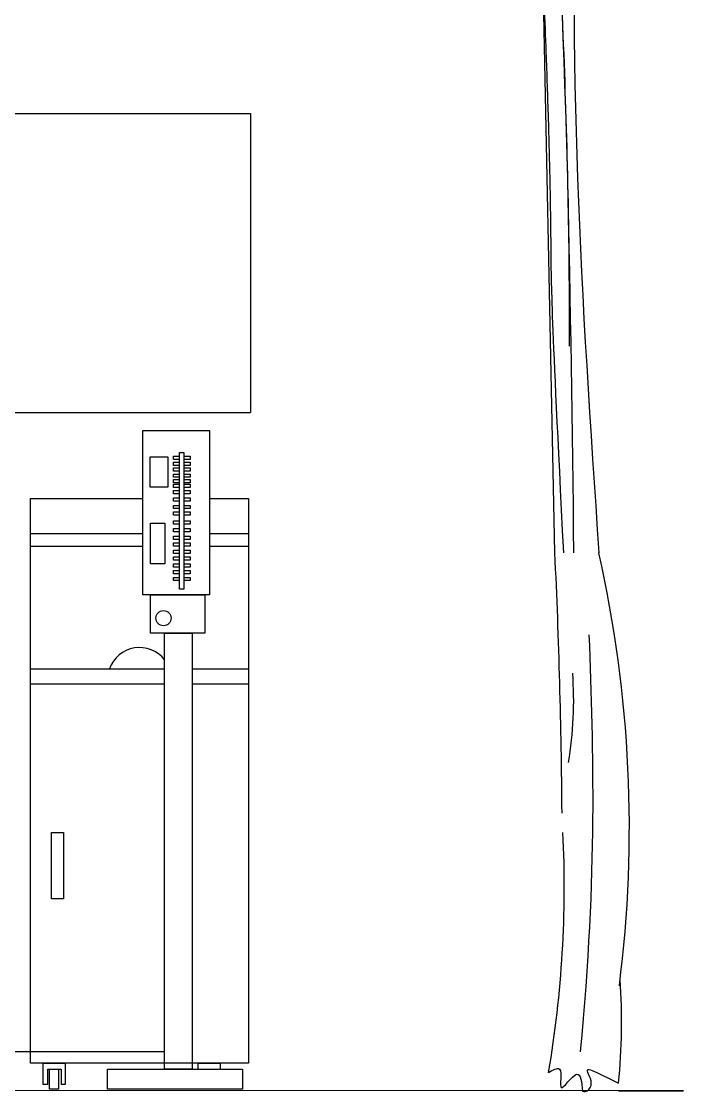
# Model space of a CAD drawing. Header units: inches. Extents: x -17070 to 527, y 504 to 2398.
# Drawn here: x -10372.687 to -10370.787, y 538.645 to 541.714 of the extents above; entities that cross this region are included whole.
import ezdxf

# ---------------------------------------------------------------- set-up
doc = ezdxf.new("R2010")
doc.units = ezdxf.units.IN
for name, color, linetype, lineweight in [('cur', 19, 'Continuous', 0), ('Layer1', 2, 'Continuous', 30), ('wall', 7, 'Continuous', 30)]:
    doc.layers.add(name, color=color, linetype=linetype, lineweight=lineweight)

msp = doc.modelspace()

# ---------------------------------------------------------------- linework, layer by layer
at = {"color": 250}
for p, q in [((-10373.39786, 541.44981), (-10372.03017, 541.44981)), ((-10373.39786, 541.44981), (-10372.03017, 541.44981)), ((-10373.39786, 541.44981), (-10372.03017, 541.44981)), ((-10373.39786, 541.44981), (-10372.03017, 541.44981)), ((-10372.03017, 541.44981), (-10372.03017, 540.59272)), ((-10372.03017, 541.44981), (-10372.03017, 540.59272)), ((-10372.03017, 541.44981), (-10372.03017, 540.59272)), ((-10372.66075, 540.24501), (-10372.33901, 540.24501)), ((-10372.14769, 540.24501), (-10372.03611, 540.24501)), ((-10372.66075, 540.20925), (-10372.33901, 540.20925)), ((-10372.14769, 540.20925), (-10372.03611, 540.20925)), ((-10372.66075, 539.85731), (-10372.27625, 539.85731)), ((-10372.19689, 539.85731), (-10372.03611, 539.85731)), ((-10372.66075, 539.8139), (-10372.27625, 539.8139)), ((-10372.19689, 539.8139), (-10372.03611, 539.8139))]:
    msp.add_line(p, q, dxfattribs=at)
at = {"color": 254}
for p, q in [((-10373.39786, 541.44981), (-10372.03017, 541.44981)), ((-10372.03017, 541.44981), (-10372.03017, 540.59272)), ((-10373.22882, 540.59272), (-10372.03017, 540.59272))]:
    msp.add_line(p, q, dxfattribs=at)
at = {"color": 137}
msp.add_line((-10372.27625, 538.75952), (-10375.53837, 538.75952), dxfattribs=at)
at = {"color": 250}
for points in [[(-10372.14769, 540.34538), (-10372.03611, 540.34538), (-10372.03611, 538.72663), (-10372.66075, 538.72663), (-10372.66075, 540.34538), (-10372.33901, 540.34538)], [(-10372.61154, 538.66495), (-10372.62482, 538.66495), (-10372.62482, 538.72663), (-10372.56153, 538.72663), (-10372.56153, 538.66495), (-10372.57304, 538.66495)], [(-10372.61154, 538.66495), (-10372.61154, 538.70929), (-10372.57304, 538.70929), (-10372.57304, 538.66495)], [(-10372.17992, 538.7093), (-10372.17992, 538.72663), (-10372.11663, 538.72663), (-10372.11663, 538.7093)], [(-10372.16664, 538.70929), (-10372.12813, 538.70929)], [(-10372.16219, 538.70929), (-10372.136, 538.70929)], [(-10372.136, 538.65238), (-10372.16219, 538.65238)]]:
    msp.add_lwpolyline(points, dxfattribs=at)
for points in [[(-10372.60105, 539.38774), (-10372.56621, 539.38774), (-10372.56621, 539.19771), (-10372.60105, 539.19771)], [(-10372.6071, 538.70929), (-10372.5809, 538.70929), (-10372.5809, 538.65238), (-10372.6071, 538.65238)]]:
    msp.add_lwpolyline(points, close=True, dxfattribs=at)
msp.add_arc((-10372.34843, 539.82693), 0.09143, 37.86063, 160.59028, dxfattribs=at)
at = {"layer": 'cur', "lineweight": -2, "ltscale": 0.5}
msp.add_line((-10371.15654, 540.19028), (-10371.23302, 543.9382), dxfattribs=at)
for centre, radius, start, end in [((-10389.55255, 539.31511), 18.41681, 0.398474, 2.723723), ((-10374.53692, 539.40179), 3.59395, 352.75508, 12.67356), ((-10372.17664, 539.76613), 1.07395, 350.50606, 4.20746), ((-10374.32794, 539.23388), 3.19824, 350.39463, 2.76702), ((-10372.72108, 538.84328), 1.75588, 354.3219, 4.00695)]:
    msp.add_arc(centre, radius, start, end, dxfattribs=at)
for points, knots in [([(-10371.15566, 543.97618), (-10371.16396, 543.82969), (-10371.17221, 543.72265), (-10371.18466, 543.54732), (-10371.18925, 543.47909), (-10371.20177, 543.27424), (-10371.20848, 543.13749), (-10371.21356, 542.95649), (-10371.2145, 542.91244), (-10371.21571, 542.8243), (-10371.21598, 542.78024), (-10371.21593, 542.6481), (-10371.21477, 542.56006), (-10371.21067, 542.374), (-10371.20756, 542.27601), (-10371.20067, 542.08574), (-10371.19695, 541.99344), (-10371.18949, 541.80901), (-10371.18575, 541.71687), (-10371.18001, 541.56174), (-10371.17783, 541.4987), (-10371.17436, 541.38458), (-10371.17298, 541.33347), (-10371.17093, 541.24237), (-10371.17018, 541.20237), (-10371.16899, 541.12234), (-10371.16854, 541.08231), (-10371.16758, 540.96433), (-10371.16742, 540.88635), (-10371.1322, 540.19028)], [12.8804979, 12.8804979, 12.8804979, 12.8804979, 138.8406446, 138.8406446, 219.0091044, 219.0091044, 379.3460239, 379.3460239, 430.8856938, 430.8856938, 482.4253637, 482.4253637, 585.5047036, 585.5047036, 700.4158988, 700.4158988, 808.8802573, 808.8802573, 917.3446158, 917.3446158, 991.6304513, 991.6304513, 1051.9053885, 1051.9053885, 1099.1112693, 1099.1112693, 1146.3171501, 1146.3171501, 1238.2023094, 1238.2023094, 1238.2023094, 1238.2023094]), ([(-10371.10539, 543.92473), (-10371.13256, 543.57494), (-10371.17896, 542.9596), (-10371.1502, 542.05673), (-10371.11911, 541.36836), (-10371.11556, 540.94543), (-10371.11538, 540.78261)], [19.0571695, 19.0571695, 19.0571695, 19.0571695, 509.8108073, 882.3391286, 1282.6319268, 1474.5973446, 1474.5973446, 1474.5973446, 1474.5973446]), ([(-10371.07726, 538.64638), (-10371.07492, 538.6454), (-10371.06549, 538.64404), (-10371.03987, 538.66737), (-10371.08183, 538.72272), (-10371.02664, 538.69493), (-10370.98926, 538.67658), (-10370.97382, 538.66956)], [317.1329435, 317.1329435, 317.1329435, 317.1329435, 321.1806934, 332.5665239, 353.7464053, 374.8779731, 390.5405002, 390.5405002, 390.5405002, 390.5405002])]:
    msp.add_open_spline(points, degree=3, knots=knots, dxfattribs=at)
for points in [[(-10371.10539, 543.92473), (-10371.04642, 543.02578), (-10371.08526, 542.33702), (-10371.03054, 540.19028)], [(-10371.19805, 543.60015), (-10371.20648, 543.02578), (-10371.16759, 542.33702), (-10371.103, 540.19028)], [(-10371.17454, 538.70022), (-10371.14352, 538.70948), (-10371.13859, 538.65655), (-10371.09422, 538.69471), (-10371.07726, 538.64638)]]:
    msp.add_spline(points, degree=3, dxfattribs=at)
msp.add_open_spline([(-10371.05882, 539.95458), (-10371.04708, 539.61652), (-10371.03434, 539.27848), (-10371.08415, 538.75952)], degree=3, dxfattribs=at)
at = {"layer": 'Layer1', "color": 137}
for points in [[(-10372.33901, 540.54042), (-10372.14769, 540.54042), (-10372.14769, 540.06977), (-10372.33901, 540.06977)], [(-10372.31825, 540.46535), (-10372.26727, 540.46535), (-10372.26727, 540.37826), (-10372.31825, 540.37826)], [(-10372.23369, 540.47748), (-10372.22149, 540.47748), (-10372.22149, 540.08604), (-10372.23369, 540.08604)], [(-10372.31691, 540.27509), (-10372.27532, 540.27509), (-10372.27532, 540.15853), (-10372.31691, 540.15853)], [(-10372.31658, 540.06977), (-10372.16146, 540.06977), (-10372.16146, 539.95989), (-10372.31658, 539.95989)], [(-10372.27625, 539.95989), (-10372.19689, 539.95989), (-10372.19689, 538.70923), (-10372.27625, 538.70923)], [(-10372.44049, 538.7093), (-10372.05252, 538.7093), (-10372.05252, 538.65238), (-10372.44049, 538.65238)]]:
    msp.add_lwpolyline(points, close=True, dxfattribs=at)
for points in [[(-10372.23369, 540.45812), (-10372.2511, 540.45812), (-10372.2511, 540.46745), (-10372.23369, 540.46745)], [(-10372.23369, 540.4405), (-10372.2511, 540.4405), (-10372.2511, 540.44983), (-10372.23369, 540.44983)], [(-10372.22149, 540.46745), (-10372.20307, 540.46745), (-10372.20307, 540.45812), (-10372.22149, 540.45812)], [(-10372.22149, 540.44983), (-10372.20307, 540.44983), (-10372.20307, 540.4405), (-10372.22149, 540.4405)], [(-10372.23369, 540.42402), (-10372.2511, 540.42402), (-10372.2511, 540.43335), (-10372.23369, 540.43335)], [(-10372.22149, 540.43335), (-10372.20307, 540.43335), (-10372.20307, 540.42402), (-10372.22149, 540.42402)], [(-10372.23369, 540.40656), (-10372.2511, 540.40656), (-10372.2511, 540.41588), (-10372.23369, 540.41588)], [(-10372.23369, 540.39109), (-10372.2511, 540.39109), (-10372.2511, 540.40042), (-10372.23369, 540.40042)], [(-10372.23369, 540.37763), (-10372.2511, 540.37763), (-10372.2511, 540.38696), (-10372.23369, 540.38696)], [(-10372.22149, 540.41588), (-10372.20307, 540.41588), (-10372.20307, 540.40656), (-10372.22149, 540.40656)], [(-10372.22149, 540.40042), (-10372.20307, 540.40042), (-10372.20307, 540.39109), (-10372.22149, 540.39109)], [(-10372.22149, 540.38696), (-10372.20307, 540.38696), (-10372.20307, 540.37763), (-10372.22149, 540.37763)], [(-10372.23369, 540.35926), (-10372.2511, 540.35926), (-10372.2511, 540.36858), (-10372.23369, 540.36858)], [(-10372.22149, 540.36858), (-10372.20307, 540.36858), (-10372.20307, 540.35926), (-10372.22149, 540.35926)], [(-10372.23369, 540.33823), (-10372.2511, 540.33823), (-10372.2511, 540.34755), (-10372.23369, 540.34755)], [(-10372.23369, 540.31673), (-10372.2511, 540.31673), (-10372.2511, 540.32606), (-10372.23369, 540.32606)], [(-10372.22149, 540.34755), (-10372.20307, 540.34755), (-10372.20307, 540.33823), (-10372.22149, 540.33823)], [(-10372.22149, 540.32606), (-10372.20307, 540.32606), (-10372.20307, 540.31673), (-10372.22149, 540.31673)], [(-10372.23369, 540.29804), (-10372.2511, 540.29804), (-10372.2511, 540.30736), (-10372.23369, 540.30736)], [(-10372.22149, 540.30736), (-10372.20307, 540.30736), (-10372.20307, 540.29804), (-10372.22149, 540.29804)], [(-10372.23369, 540.27243), (-10372.2511, 540.27243), (-10372.2511, 540.28176), (-10372.23369, 540.28176)], [(-10372.22149, 540.28176), (-10372.20307, 540.28176), (-10372.20307, 540.27243), (-10372.22149, 540.27243)], [(-10372.23369, 540.25013), (-10372.2511, 540.25013), (-10372.2511, 540.25945), (-10372.23369, 540.25945)], [(-10372.23369, 540.22846), (-10372.2511, 540.22846), (-10372.2511, 540.23778), (-10372.23369, 540.23778)], [(-10372.22149, 540.25945), (-10372.20307, 540.25945), (-10372.20307, 540.25013), (-10372.22149, 540.25013)], [(-10372.22149, 540.23778), (-10372.20307, 540.23778), (-10372.20307, 540.22846), (-10372.22149, 540.22846)], [(-10372.23369, 540.20903), (-10372.2511, 540.20903), (-10372.2511, 540.21836), (-10372.23369, 540.21836)], [(-10372.22149, 540.21836), (-10372.20307, 540.21836), (-10372.20307, 540.20903), (-10372.22149, 540.20903)], [(-10372.23369, 540.18811), (-10372.2511, 540.18811), (-10372.2511, 540.19743), (-10372.23369, 540.19743)], [(-10372.23369, 540.16942), (-10372.2511, 540.16942), (-10372.2511, 540.17875), (-10372.23369, 540.17875)], [(-10372.22149, 540.19743), (-10372.20307, 540.19743), (-10372.20307, 540.18811), (-10372.22149, 540.18811)], [(-10372.22149, 540.17875), (-10372.20307, 540.17875), (-10372.20307, 540.16942), (-10372.22149, 540.16942)], [(-10372.23369, 540.14912), (-10372.2511, 540.14912), (-10372.2511, 540.15844), (-10372.23369, 540.15844)], [(-10372.22149, 540.15844), (-10372.20307, 540.15844), (-10372.20307, 540.14912), (-10372.22149, 540.14912)], [(-10372.23369, 540.12969), (-10372.2511, 540.12969), (-10372.2511, 540.13902), (-10372.23369, 540.13902)], [(-10372.23369, 540.11026), (-10372.2511, 540.11026), (-10372.2511, 540.11959), (-10372.23369, 540.11959)], [(-10372.22149, 540.13902), (-10372.20307, 540.13902), (-10372.20307, 540.12969), (-10372.22149, 540.12969)], [(-10372.22149, 540.11959), (-10372.20307, 540.11959), (-10372.20307, 540.11026), (-10372.22149, 540.11026)]]:
    msp.add_lwpolyline(points, dxfattribs=at)
msp.add_circle((-10372.27964, 540.0028), 0.0217, dxfattribs=at)
at = {"layer": 'wall'}
msp.add_line((-10370.78729, 538.64759), (-10376.20608, 538.64834), dxfattribs=at)
at = {"layer": 'wall', "lineweight": 35}
msp.add_line((-10370.97372, 538.64761), (-10370.78729, 538.64761), dxfattribs=at)

doc.saveas('drawing.dxf')
